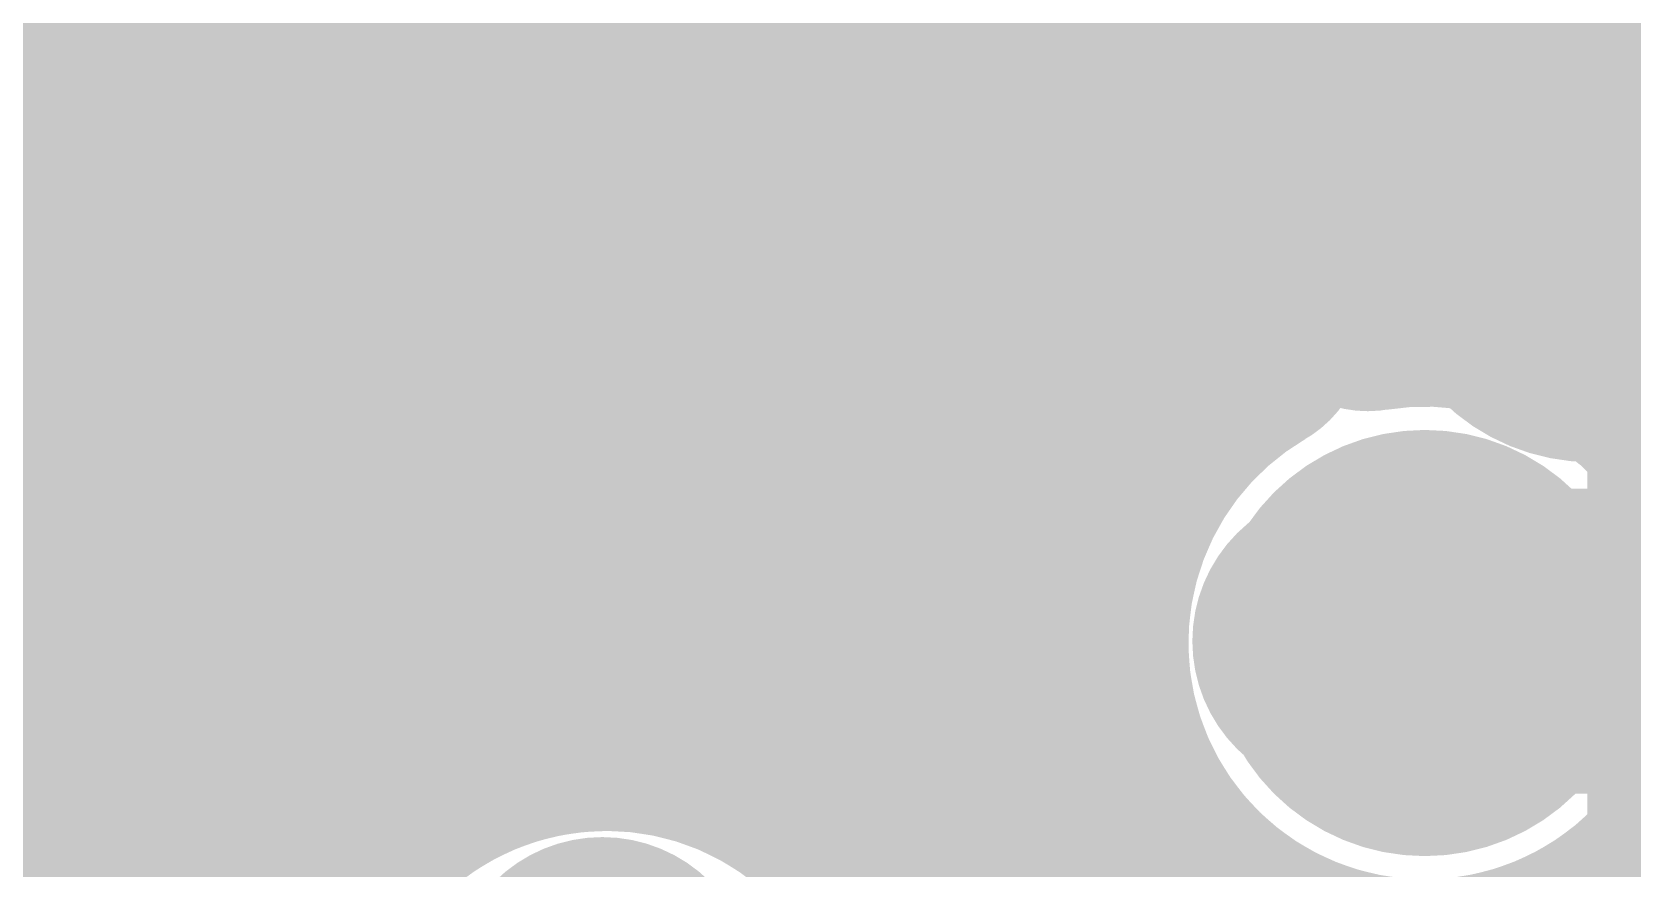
# Model space of a CAD drawing. Header units: millimetres. Extents: x 13 to 259, y -2 to 326.
# Drawn here: x 118.528 to 121.167, y 119.454 to 120.833 of the extents above; entities that cross this region are included whole.
import ezdxf

# ---------------------------------------------------------------- set-up
doc = ezdxf.new("R2010")
doc.units = ezdxf.units.MM
for name, color, linetype in [('BottomLayer', 5, 'Continuous'), ('BottomSolder', 6, 'Continuous'), ('ConnectLayer', 7, 'Continuous'), ('DrillDrawing', 1, 'Continuous'), ('Mechanical13', 56, 'Continuous'), ('Mechanical15', 56, 'Continuous'), ('MidLayer1', 16, 'Continuous'), ('MidLayer2', 76, 'Continuous'), ('MidLayer3', 90, 'Continuous'), ('MidLayer4', 156, 'Continuous'), ('MidLayer5', 130, 'Continuous'), ('MidLayer6', 216, 'Continuous'), ('MultiLayer', 9, 'Continuous'), ('TopLayer', 1, 'Continuous'), ('TopPaste', 8, 'Continuous'), ('TopSolder', 216, 'Continuous')]:
    doc.layers.add(name, color=color, linetype=linetype)

# ---------------------------------------------------------------- blocks, each defined once
blk = doc.blocks.new('CP_16_4_L_61')
at = {"layer": 'Mechanical13', "const_width": 0.1}
blk.add_lwpolyline([(2, -2), (2, 2)], dxfattribs=at)
at = {"layer": 'Mechanical15', "const_width": 0.1}
for points in [[(0, -0.5), (0, 0.5)], [(-0.5, 0), (0.5, 0)]]:
    blk.add_lwpolyline(points, dxfattribs=at)
at = {"layer": 'Mechanical15', "const_width": 0.05}
for points in [[(-0.525, 0, 1), (-0.475, 0, 1)], [(0.475, 0, 1), (0.525, 0, 1)], [(-0.025, -0.5, 1), (0.025, -0.5, 1)]]:
    blk.add_lwpolyline(points, format="xyb", close=True, dxfattribs=at)
at = {"layer": 'TopLayer', "const_width": 0.3}
for points in [[(1.55, -0.325), (2.1, -0.325)], [(1.55, -0.975), (2.1, -0.975)]]:
    blk.add_lwpolyline(points, dxfattribs=at)
at = {"layer": 'TopLayer', "const_width": 0.15}
for points in [[(1.475, -0.325, 1), (1.625, -0.325, 1)], [(2.025, -0.325, 1), (2.175, -0.325, 1)], [(1.475, -0.975, 1), (1.625, -0.975, 1)], [(2.025, -0.975, 1), (2.175, -0.975, 1)]]:
    blk.add_lwpolyline(points, format="xyb", close=True, dxfattribs=at)
at = {"layer": 'TopLayer'}
blk.add_solid([(-1.05, -1.05), (1.05, -1.05), (-1.05, 1.05), (1.05, 1.05)], dxfattribs=at)
at = {"layer": 'TopPaste', "const_width": 0.3}
for points in [[(1.55, -0.325), (2.1, -0.325)], [(1.55, -0.975), (2.1, -0.975)]]:
    blk.add_lwpolyline(points, dxfattribs=at)
at = {"layer": 'TopPaste', "const_width": 0.15}
for points in [[(1.475, -0.325, 1), (1.625, -0.325, 1)], [(2.025, -0.325, 1), (2.175, -0.325, 1)], [(1.475, -0.975, 1), (1.625, -0.975, 1)], [(2.025, -0.975, 1), (2.175, -0.975, 1)]]:
    blk.add_lwpolyline(points, format="xyb", close=True, dxfattribs=at)
at = {"layer": 'TopPaste'}
blk.add_solid([(-1.05, -1.05), (1.05, -1.05), (-1.05, 1.05), (1.05, 1.05)], dxfattribs=at)
at = {"layer": 'TopSolder', "const_width": 0.5032}
for points in [[(1.55, -0.325), (2.1, -0.325)], [(1.55, -0.975), (2.1, -0.975)], [(-0.325, -1.55), (-0.325, -2.1)], [(0.325, -1.55), (0.325, -2.1)], [(0.975, -1.55), (0.975, -2.1)]]:
    blk.add_lwpolyline(points, dxfattribs=at)
at = {"layer": 'TopSolder', "const_width": 0.2516}
for points in [[(1.4242, -0.325, 1), (1.6758, -0.325, 1)], [(1.9742, -0.325, 1), (2.2258, -0.325, 1)], [(1.4242, -0.975, 1), (1.6758, -0.975, 1)], [(1.9742, -0.975, 1), (2.2258, -0.975, 1)], [(-0.4508, -1.55, 1), (-0.1992, -1.55, 1)], [(0.1992, -1.55, 1), (0.4508, -1.55, 1)], [(0.8492, -1.55, 1), (1.1008, -1.55, 1)]]:
    blk.add_lwpolyline(points, format="xyb", close=True, dxfattribs=at)
at = {"layer": 'TopSolder'}
blk.add_solid([(-1.1516, -1.1516), (1.1516, -1.1516), (-1.1516, 1.1516), (1.1516, 1.1516)], dxfattribs=at)

msp = doc.modelspace()

# ---------------------------------------------------------------- linework, layer by layer
at = {"layer": 'BottomLayer', "const_width": 0.25}
for points in [[(120.975, 120.475, 1), (121.225, 120.475, 1)], [(120.7, 119.825, 1), (120.95, 119.825, 1)]]:
    msp.add_lwpolyline(points, format="xyb", close=True, dxfattribs=at)
at = {"layer": 'BottomSolder', "const_width": 0.3516}
for points in [[(120.6492, 121.125, 1), (121.0008, 121.125, 1)], [(120.9242, 120.475, 1), (121.2758, 120.475, 1)], [(120.6492, 119.825, 1), (121.0008, 119.825, 1)], [(119.2992, 119.125, 1), (119.6508, 119.125, 1)]]:
    msp.add_lwpolyline(points, format="xyb", close=True, dxfattribs=at)
at = {"layer": 'ConnectLayer', "const_width": 0.4}
for points in [[(117.8511, 122.2819), (120.2391, 119.8939)], [(117.8511, 122.2819), (120.2391, 119.8939)], [(117.8511, 122.2819), (120.2391, 119.8939)], [(118.0521, 120.5977), (119.6217, 122.1673)], [(118.0521, 120.5977), (119.6217, 122.1673)], [(119.0514, 121.9302), (120.5101, 120.4715)], [(119.0514, 121.9302), (120.0124, 120.9691)], [(119.0514, 121.9302), (120.5101, 120.4715)], [(117.9873, 119.6843), (120.1917, 121.8888)], [(117.9873, 119.6843), (120.1917, 121.8888)], [(118.0521, 120.5977), (119.2633, 121.8089)], [(120.5692, 120.5692), (121.6432, 121.6432)], [(117.9873, 119.6843), (119.7058, 121.4029)], [(117.9091, 121.3754), (119.5786, 119.7058)], [(117.9091, 121.3754), (119.5786, 119.7058)], [(117.9091, 121.3754), (119.5786, 119.7058)], [(120.5524, 121.2834), (120.5524, 120.5861)], [(120.5524, 121.2776), (121.6461, 120.184)], [(121.1595, 120.311), (122.0675, 121.2189)], [(118.6399, 119.4884), (120.2364, 121.0849)], [(118.6399, 119.4884), (120.2364, 121.0849)], [(120.0124, 121.0597), (120.0124, 120.5861)], [(119.0931, 121.0398), (119.3799, 120.7531)], [(118.9915, 120.6885), (119.2579, 120.955)], [(120.0767, 120.9048), (120.5101, 120.4715)], [(118.6399, 119.4884), (120.0124, 120.8609)], [(119.9404, 120.7889), (120.0018, 120.8503)], [(120.5524, 120.5861), (120.731, 120.4075)], [(119.6787, 119.6787), (120.5112, 120.5112)], [(119.6787, 119.6787), (120.5112, 120.5112)], [(119.6787, 119.6787), (120.5112, 120.5112)], [(119.6787, 119.6787), (120.5112, 120.5112)], [(120.2825, 120.2825), (120.5112, 120.5112)], [(118.0572, 120.3788), (118.984, 119.452)], [(118.0572, 120.3788), (118.984, 119.452)], [(118.0572, 120.3788), (118.984, 119.452)], [(118.5446, 120.2417), (118.6052, 120.3023)], [(119.6787, 119.6787), (120.1874, 120.1874)], [(119.6787, 119.6787), (120.1874, 120.1874)], [(120.1715, 120.2033), (120.2936, 120.0812)], [(121.2933, 120.184), (121.665, 120.184)], [(119.0961, 119.9447), (119.1575, 120.006)], [(118.6466, 119.4952), (118.9018, 119.7503)], [(118.7512, 119.6847), (118.9839, 119.452)], [(120.0588, 119.2103), (120.339, 119.4905)], [(120.0588, 119.2103), (120.339, 119.4905)], [(120.0588, 119.2103), (120.339, 119.4905)], [(120.0588, 119.2103), (120.339, 119.4905)], [(120.0588, 119.2103), (120.339, 119.4905)], [(121.1878, 119.3597), (121.6496, 119.3597)]]:
    msp.add_lwpolyline(points, dxfattribs=at)
for points in [[(118.2028, 120.9108, -0.586104), (118.42, 121.9172)], [(120.5271, 120.6158, -0.587829), (120.5492, 121.6466)], [(120.5271, 120.6158, -0.587829), (120.5492, 121.6466)], [(119.1432, 121.1397, -0.210559), (118.8068, 120.8032)], [(119.4797, 120.8032, -0.210559), (119.1432, 121.1397)], [(120.2351, 121.1197, -0.201032), (119.9068, 120.8032)], [(120.5271, 120.6158, -0.26399), (120.2351, 121.1197)], [(118.8068, 120.8032, -0.210559), (119.1432, 120.4668)], [(119.1432, 120.4668, -0.210559), (119.4797, 120.8032)], [(119.9068, 120.8032, -0.309461), (120.2832, 120.2532)], [(120.5271, 120.3342, -0.121041), (120.5271, 120.6158)], [(120.5271, 120.3342, -0.121041), (120.5271, 120.6158)], [(120.5271, 120.3342, -0.121041), (120.5271, 120.6158)], [(120.1715, 120.2033, -0.199573), (120.0124, 120.5861)], [(120.1706, 120.2042, -0.198911), (120.0124, 120.5861)], [(120.731, 120.4075, -0.275893), (121.2933, 120.184)], [(121.415, 119.825, -1.72626), (120.5271, 120.3342)], [(121.415, 119.825, -1.72626), (120.5271, 120.3342)], [(121.1878, 119.3597, -1.0687), (120.5271, 120.3342)], [(118.5602, 120.2157, -0.448306), (118.5598, 120.2904)], [(119.7432, 120.2532, -0.403046), (119.6952, 120.2032)], [(120.2832, 120.2532, -0.403046), (119.7158, 119.6636)], [(121.3866, 119.644, -1.071152), (120.2936, 120.0812)], [(119.1432, 120.0397, -0.247172), (118.7284, 119.6789)], [(119.4525, 119.7146, -0.197533), (119.1432, 120.0397)], [(117.735, 118.7319, -1.451958), (118.765, 119.125)], [(119.0925, 118.6758, -1.563378), (120.065, 119.125)], [(118.9535, 119.4009, -0.267633), (119.4525, 119.7146)], [(118.7284, 119.6789, -0.098578), (118.6409, 119.4871)], [(119.7158, 119.6636, -0.295809), (120.065, 119.125)], [(118.6409, 119.4871, -0.043565), (118.6966, 119.4009)], [(118.6966, 119.4009, -0.110183), (118.9535, 119.4009)]]:
    msp.add_lwpolyline(points, format="xyb", dxfattribs=at)
at = {"layer": 'ConnectLayer'}
for points, const_width in [([(119.1579, 120.955, 1), (119.3579, 120.955, 1)], 0.2), ([(119.9124, 120.9691, 1), (120.1124, 120.9691, 1)], 0.2), ([(119.9767, 120.9048, 1), (120.1767, 120.9048, 1)], 0.2), ([(119.9018, 120.8503, 1), (120.1018, 120.8503, 1)], 0.2), ([(119.9124, 120.8609, 1), (120.1124, 120.8609, 1)], 0.2), ([(118.7068, 120.8032, 1), (118.9068, 120.8032, 1)], 0.2), ([(118.7068, 120.8032, 1), (118.9068, 120.8032, 1)], 0.2), ([(119.3797, 120.8032, 1), (119.5797, 120.8032, 1)], 0.2), ([(119.3797, 120.8032, 1), (119.5797, 120.8032, 1)], 0.2), ([(119.8068, 120.8032, 1), (120.0068, 120.8032, 1)], 0.2), ([(119.8068, 120.8032, 1), (120.0068, 120.8032, 1)], 0.2), ([(119.8404, 120.7889, 1), (120.0404, 120.7889, 1)], 0.2), ([(119.2799, 120.7531, 1), (119.4799, 120.7531, 1)], 0.2), ([(118.8915, 120.6885, 1), (119.0915, 120.6885, 1)], 0.2), ([(120.4271, 120.6158, 1), (120.6271, 120.6158, 1)], 0.2), ([(120.4271, 120.6158, 1), (120.6271, 120.6158, 1)], 0.2), ([(120.4271, 120.6158, 1), (120.6271, 120.6158, 1)], 0.2), ([(120.4271, 120.6158, 1), (120.6271, 120.6158, 1)], 0.2), ([(120.4271, 120.6158, 1), (120.6271, 120.6158, 1)], 0.2), ([(120.4271, 120.6158, 1), (120.6271, 120.6158, 1)], 0.2), ([(119.9124, 120.5861, 1), (120.1124, 120.5861, 1)], 0.2), ([(119.9124, 120.5861, 1), (120.1124, 120.5861, 1)], 0.2), ([(119.9124, 120.5861, 1), (120.1124, 120.5861, 1)], 0.2), ([(120.4524, 120.5861, 1), (120.6524, 120.5861, 1)], 0.2), ([(120.4524, 120.5861, 1), (120.6524, 120.5861, 1)], 0.2), ([(120.4692, 120.5692, 1), (120.6692, 120.5692, 1)], 0.2), ([(120.4112, 120.5112, 1), (120.6112, 120.5112, 1)], 0.2), ([(120.4112, 120.5112, 1), (120.6112, 120.5112, 1)], 0.2), ([(120.4112, 120.5112, 1), (120.6112, 120.5112, 1)], 0.2), ([(120.4112, 120.5112, 1), (120.6112, 120.5112, 1)], 0.2), ([(120.4112, 120.5112, 1), (120.6112, 120.5112, 1)], 0.2), ([(120.4101, 120.4715, 1), (120.6101, 120.4715, 1)], 0.2), ([(120.4101, 120.4715, 1), (120.6101, 120.4715, 1)], 0.2), ([(120.4101, 120.4715, 1), (120.6101, 120.4715, 1)], 0.2), ([(119.0432, 120.4668, 1), (119.2432, 120.4668, 1)], 0.2), ([(119.0432, 120.4668, 1), (119.2432, 120.4668, 1)], 0.2), ([(120.631, 120.4075, 1), (120.831, 120.4075, 1)], 0.2), ([(120.631, 120.4075, 1), (120.831, 120.4075, 1)], 0.2), ([(120.4271, 120.3342, 1), (120.6271, 120.3342, 1)], 0.2), ([(120.4271, 120.3342, 1), (120.6271, 120.3342, 1)], 0.2), ([(120.4271, 120.3342, 1), (120.6271, 120.3342, 1)], 0.2), ([(120.4271, 120.3342, 1), (120.6271, 120.3342, 1)], 0.2), ([(120.4271, 120.3342, 1), (120.6271, 120.3342, 1)], 0.2), ([(120.4271, 120.3342, 1), (120.6271, 120.3342, 1)], 0.2), ([(121.0595, 120.311, 1), (121.2595, 120.311, 1)], 0.2), ([(118.4598, 120.2904, 1), (118.6598, 120.2904, 1)], 0.2), ([(118.5052, 120.3023, 1), (118.7052, 120.3023, 1)], 0.2), ([(120.1825, 120.2825, 1), (120.3825, 120.2825, 1)], 0.2), ([(118.4446, 120.2417, 1), (118.6446, 120.2417, 1)], 0.2), ([(119.6432, 120.2532, 1), (119.8432, 120.2532, 1)], 0.2), ([(120.1832, 120.2532, 1), (120.3832, 120.2532, 1)], 0.2), ([(120.1832, 120.2532, 1), (120.3832, 120.2532, 1)], 0.2), ([(118.4602, 120.2157, 1), (118.6602, 120.2157, 1)], 0.2), ([(119.5952, 120.2032, 1), (119.7952, 120.2032, 1)], 0.2), ([(120.0706, 120.2042, 1), (120.2706, 120.2042, 1)], 0.2), ([(120.0715, 120.2033, 1), (120.2715, 120.2033, 1)], 0.2), ([(120.0715, 120.2033, 1), (120.2715, 120.2033, 1)], 0.2), ([(120.0874, 120.1874, 1), (120.2874, 120.1874, 1)], 0.2), ([(120.0874, 120.1874, 1), (120.2874, 120.1874, 1)], 0.2), ([(121.1933, 120.184, 1), (121.3933, 120.184, 1)], 0.2), ([(121.1933, 120.184, 1), (121.3933, 120.184, 1)], 0.2), ([(120.1936, 120.0812, 1), (120.3936, 120.0812, 1)], 0.2), ([(120.1936, 120.0812, 1), (120.3936, 120.0812, 1)], 0.2), ([(119.0432, 120.0397, 1), (119.2432, 120.0397, 1)], 0.2), ([(119.0432, 120.0397, 1), (119.2432, 120.0397, 1)], 0.2), ([(119.0575, 120.006, 1), (119.2575, 120.006, 1)], 0.2), ([(118.9961, 119.9447, 1), (119.1961, 119.9447, 1)], 0.2), ([(120.1391, 119.8939, 1), (120.3391, 119.8939, 1)], 0.2), ([(120.1391, 119.8939, 1), (120.3391, 119.8939, 1)], 0.2), ([(120.1391, 119.8939, 1), (120.3391, 119.8939, 1)], 0.2), ([(118.8018, 119.7503, 1), (119.0018, 119.7503, 1)], 0.2), ([(118.765, 119.125, 1), (117.585, 119.125, 1)], 0.4), ([(118.765, 119.125, 1), (117.585, 119.125, 1)], 0.4), ([(120.065, 119.125, 1), (118.885, 119.125, 1)], 0.4), ([(120.065, 119.125, 1), (118.885, 119.125, 1)], 0.4), ([(119.3525, 119.7146, 1), (119.5525, 119.7146, 1)], 0.2), ([(119.3525, 119.7146, 1), (119.5525, 119.7146, 1)], 0.2), ([(119.4786, 119.7058, 1), (119.6786, 119.7058, 1)], 0.2), ([(119.4786, 119.7058, 1), (119.6786, 119.7058, 1)], 0.2), ([(119.4786, 119.7058, 1), (119.6786, 119.7058, 1)], 0.2), ([(118.6284, 119.6789, 1), (118.8284, 119.6789, 1)], 0.2), ([(118.6284, 119.6789, 1), (118.8284, 119.6789, 1)], 0.2), ([(118.6512, 119.6847, 1), (118.8512, 119.6847, 1)], 0.2), ([(119.5787, 119.6787, 1), (119.7787, 119.6787, 1)], 0.2), ([(119.5787, 119.6787, 1), (119.7787, 119.6787, 1)], 0.2), ([(119.5787, 119.6787, 1), (119.7787, 119.6787, 1)], 0.2), ([(119.5787, 119.6787, 1), (119.7787, 119.6787, 1)], 0.2), ([(119.5787, 119.6787, 1), (119.7787, 119.6787, 1)], 0.2), ([(119.5787, 119.6787, 1), (119.7787, 119.6787, 1)], 0.2), ([(119.6158, 119.6636, 1), (119.8158, 119.6636, 1)], 0.2), ([(119.6158, 119.6636, 1), (119.8158, 119.6636, 1)], 0.2), ([(118.5466, 119.4952, 1), (118.7466, 119.4952, 1)], 0.2), ([(118.5399, 119.4884, 1), (118.7399, 119.4884, 1)], 0.2), ([(118.5399, 119.4884, 1), (118.7399, 119.4884, 1)], 0.2), ([(118.5399, 119.4884, 1), (118.7399, 119.4884, 1)], 0.2), ([(118.5409, 119.4871, 1), (118.7409, 119.4871, 1)], 0.2), ([(118.5409, 119.4871, 1), (118.7409, 119.4871, 1)], 0.2), ([(120.239, 119.4905, 1), (120.439, 119.4905, 1)], 0.2), ([(120.239, 119.4905, 1), (120.439, 119.4905, 1)], 0.2), ([(120.239, 119.4905, 1), (120.439, 119.4905, 1)], 0.2), ([(120.239, 119.4905, 1), (120.439, 119.4905, 1)], 0.2), ([(120.239, 119.4905, 1), (120.439, 119.4905, 1)], 0.2), ([(118.8839, 119.452, 1), (119.0839, 119.452, 1)], 0.2), ([(118.884, 119.452, 1), (119.084, 119.452, 1)], 0.2), ([(118.884, 119.452, 1), (119.084, 119.452, 1)], 0.2), ([(118.884, 119.452, 1), (119.084, 119.452, 1)], 0.2), ([(118.5966, 119.4009, 1), (118.7966, 119.4009, 1)], 0.2), ([(118.5966, 119.4009, 1), (118.7966, 119.4009, 1)], 0.2), ([(118.8535, 119.4009, 1), (119.0535, 119.4009, 1)], 0.2), ([(118.8535, 119.4009, 1), (119.0535, 119.4009, 1)], 0.2), ([(121.0878, 119.3597, 1), (121.2878, 119.3597, 1)], 0.2), ([(121.0878, 119.3597, 1), (121.2878, 119.3597, 1)], 0.2)]:
    msp.add_lwpolyline(points, format="xyb", close=True, dxfattribs=dict(at, const_width=const_width))
at = {"layer": 'DrillDrawing', "const_width": 0.0508}
for points in [[(120.973, 120.602), (120.973, 120.729)], [(120.973, 120.729), (121.227, 120.729)], [(120.846, 120.348), (120.846, 120.602)], [(120.846, 120.602), (120.973, 120.602)], [(118.4662, 120.5072), (118.7202, 120.5072)], [(118.7202, 120.3802), (118.7202, 120.5072)], [(119.5662, 120.3802), (119.5662, 120.5072)], [(119.5662, 120.5072), (119.8202, 120.5072)], [(119.8202, 120.3802), (119.8202, 120.5072)], [(118.7202, 120.3802), (118.8472, 120.3802)], [(118.8472, 120.1262), (118.8472, 120.3802)], [(119.4392, 120.1262), (119.4392, 120.3802)], [(119.4392, 120.3802), (119.5662, 120.3802)], [(119.8202, 120.3802), (119.9472, 120.3802)], [(119.9472, 120.1262), (119.9472, 120.3802)], [(120.846, 120.348), (120.973, 120.348)], [(120.973, 120.221), (120.973, 120.348)], [(120.973, 120.221), (121.227, 120.221)], [(118.7202, 120.1262), (118.8472, 120.1262)], [(118.7202, 119.9992), (118.7202, 120.1262)], [(119.4392, 120.1262), (119.5662, 120.1262)], [(119.5662, 119.9992), (119.5662, 120.1262)], [(119.8202, 120.1262), (119.9472, 120.1262)], [(119.8202, 119.9992), (119.8202, 120.1262)], [(120.698, 119.952), (120.698, 120.079)], [(120.698, 120.079), (120.952, 120.079)], [(120.952, 119.952), (120.952, 120.079)], [(118.4662, 119.9992), (118.7202, 119.9992)], [(119.5662, 119.9992), (119.8202, 119.9992)], [(120.571, 119.698), (120.571, 119.952)], [(120.571, 119.952), (120.698, 119.952)], [(120.952, 119.952), (121.079, 119.952)], [(121.079, 119.698), (121.079, 119.952)], [(120.571, 119.698), (120.698, 119.698)], [(120.698, 119.571), (120.698, 119.698)], [(120.952, 119.698), (121.079, 119.698)], [(120.952, 119.571), (120.952, 119.698)], [(120.698, 119.571), (120.952, 119.571)]]:
    msp.add_lwpolyline(points, dxfattribs=at)
at = {"layer": 'DrillDrawing', "const_width": 0.0254}
for points in [[(120.9603, 120.729, 1), (120.9857, 120.729, 1)], [(120.9603, 120.729, 1), (120.9857, 120.729, 1)], [(120.8333, 120.602, 1), (120.8587, 120.602, 1)], [(120.8333, 120.602, 1), (120.8587, 120.602, 1)], [(120.9603, 120.602, 1), (120.9857, 120.602, 1)], [(120.9603, 120.602, 1), (120.9857, 120.602, 1)], [(118.7075, 120.5072, 1), (118.7329, 120.5072, 1)], [(118.7075, 120.5072, 1), (118.7329, 120.5072, 1)], [(119.5535, 120.5072, 1), (119.5789, 120.5072, 1)], [(119.5535, 120.5072, 1), (119.5789, 120.5072, 1)], [(119.8075, 120.5072, 1), (119.8329, 120.5072, 1)], [(119.8075, 120.5072, 1), (119.8329, 120.5072, 1)], [(118.7075, 120.3802, 1), (118.7329, 120.3802, 1)], [(118.7075, 120.3802, 1), (118.7329, 120.3802, 1)], [(118.8345, 120.3802, 1), (118.8599, 120.3802, 1)], [(118.8345, 120.3802, 1), (118.8599, 120.3802, 1)], [(119.4265, 120.3802, 1), (119.4519, 120.3802, 1)], [(119.4265, 120.3802, 1), (119.4519, 120.3802, 1)], [(119.5535, 120.3802, 1), (119.5789, 120.3802, 1)], [(119.5535, 120.3802, 1), (119.5789, 120.3802, 1)], [(119.8075, 120.3802, 1), (119.8329, 120.3802, 1)], [(119.8075, 120.3802, 1), (119.8329, 120.3802, 1)], [(119.9345, 120.3802, 1), (119.9599, 120.3802, 1)], [(119.9345, 120.3802, 1), (119.9599, 120.3802, 1)], [(120.8333, 120.348, 1), (120.8587, 120.348, 1)], [(120.8333, 120.348, 1), (120.8587, 120.348, 1)], [(120.9603, 120.348, 1), (120.9857, 120.348, 1)], [(120.9603, 120.348, 1), (120.9857, 120.348, 1)], [(120.9603, 120.221, 1), (120.9857, 120.221, 1)], [(120.9603, 120.221, 1), (120.9857, 120.221, 1)], [(118.7075, 120.1262, 1), (118.7329, 120.1262, 1)], [(118.7075, 120.1262, 1), (118.7329, 120.1262, 1)], [(118.8345, 120.1262, 1), (118.8599, 120.1262, 1)], [(118.8345, 120.1262, 1), (118.8599, 120.1262, 1)], [(119.4265, 120.1262, 1), (119.4519, 120.1262, 1)], [(119.4265, 120.1262, 1), (119.4519, 120.1262, 1)], [(119.5535, 120.1262, 1), (119.5789, 120.1262, 1)], [(119.5535, 120.1262, 1), (119.5789, 120.1262, 1)], [(119.8075, 120.1262, 1), (119.8329, 120.1262, 1)], [(119.8075, 120.1262, 1), (119.8329, 120.1262, 1)], [(119.9345, 120.1262, 1), (119.9599, 120.1262, 1)], [(119.9345, 120.1262, 1), (119.9599, 120.1262, 1)], [(120.6853, 120.079, 1), (120.7107, 120.079, 1)], [(120.6853, 120.079, 1), (120.7107, 120.079, 1)], [(120.9393, 120.079, 1), (120.9647, 120.079, 1)], [(120.9393, 120.079, 1), (120.9647, 120.079, 1)], [(118.7075, 119.9992, 1), (118.7329, 119.9992, 1)], [(118.7075, 119.9992, 1), (118.7329, 119.9992, 1)], [(119.5535, 119.9992, 1), (119.5789, 119.9992, 1)], [(119.5535, 119.9992, 1), (119.5789, 119.9992, 1)], [(119.8075, 119.9992, 1), (119.8329, 119.9992, 1)], [(119.8075, 119.9992, 1), (119.8329, 119.9992, 1)], [(120.5583, 119.952, 1), (120.5837, 119.952, 1)], [(120.5583, 119.952, 1), (120.5837, 119.952, 1)], [(120.6853, 119.952, 1), (120.7107, 119.952, 1)], [(120.6853, 119.952, 1), (120.7107, 119.952, 1)], [(120.9393, 119.952, 1), (120.9647, 119.952, 1)], [(120.9393, 119.952, 1), (120.9647, 119.952, 1)], [(121.0663, 119.952, 1), (121.0917, 119.952, 1)], [(121.0663, 119.952, 1), (121.0917, 119.952, 1)], [(120.5583, 119.698, 1), (120.5837, 119.698, 1)], [(120.5583, 119.698, 1), (120.5837, 119.698, 1)], [(120.6853, 119.698, 1), (120.7107, 119.698, 1)], [(120.6853, 119.698, 1), (120.7107, 119.698, 1)], [(120.9393, 119.698, 1), (120.9647, 119.698, 1)], [(120.9393, 119.698, 1), (120.9647, 119.698, 1)], [(121.0663, 119.698, 1), (121.0917, 119.698, 1)], [(121.0663, 119.698, 1), (121.0917, 119.698, 1)], [(120.6853, 119.571, 1), (120.7107, 119.571, 1)], [(120.6853, 119.571, 1), (120.7107, 119.571, 1)], [(120.9393, 119.571, 1), (120.9647, 119.571, 1)], [(120.9393, 119.571, 1), (120.9647, 119.571, 1)]]:
    msp.add_lwpolyline(points, format="xyb", close=True, dxfattribs=at)
at = {"layer": 'MidLayer1', "const_width": 0.25}
for points in [[(120.975, 120.475, 1), (121.225, 120.475, 1)], [(120.7, 119.825, 1), (120.95, 119.825, 1)]]:
    msp.add_lwpolyline(points, format="xyb", close=True, dxfattribs=at)
at = {"layer": 'MidLayer2', "const_width": 0.25}
for points in [[(120.975, 120.475, 1), (121.225, 120.475, 1)], [(120.7, 119.825, 1), (120.95, 119.825, 1)]]:
    msp.add_lwpolyline(points, format="xyb", close=True, dxfattribs=at)
at = {"layer": 'MidLayer3'}
for points, const_width in [([(120.975, 120.475, 1), (121.225, 120.475, 1)], 0.25), ([(120.7, 119.825, 1), (120.95, 119.825, 1)], 0.25), ([(120.775, 119.825, 1), (120.875, 119.825, 1)], 0.1), ([(120.8003, 119.7997, 1), (120.9003, 119.7997, 1)], 0.1), ([(120.8003, 119.7997, 1), (120.9003, 119.7997, 1)], 0.1)]:
    msp.add_lwpolyline(points, format="xyb", close=True, dxfattribs=dict(at, const_width=const_width))
at = {"layer": 'MidLayer3', "const_width": 0.2}
for points in [[(120.825, 119.825), (120.8503, 119.7997)], [(120.8503, 119.7997), (122.0643, 119.7997)]]:
    msp.add_lwpolyline(points, dxfattribs=at)
at = {"layer": 'MidLayer4', "const_width": 0.25}
for points in [[(120.975, 120.475, 1), (121.225, 120.475, 1)], [(120.7, 119.825, 1), (120.95, 119.825, 1)]]:
    msp.add_lwpolyline(points, format="xyb", close=True, dxfattribs=at)
at = {"layer": 'MidLayer5', "const_width": 0.25}
for points in [[(120.975, 120.475, 1), (121.225, 120.475, 1)], [(120.7, 119.825, 1), (120.95, 119.825, 1)]]:
    msp.add_lwpolyline(points, format="xyb", close=True, dxfattribs=at)
at = {"layer": 'MidLayer6', "const_width": 0.25}
for points in [[(120.975, 120.475, 1), (121.225, 120.475, 1)], [(120.7, 119.825, 1), (120.95, 119.825, 1)]]:
    msp.add_lwpolyline(points, format="xyb", close=True, dxfattribs=at)
at = {"layer": 'MultiLayer', "const_width": 0.25}
for points in [[(120.975, 120.475, 1), (121.225, 120.475, 1)], [(120.7, 119.825, 1), (120.95, 119.825, 1)]]:
    msp.add_lwpolyline(points, format="xyb", close=True, dxfattribs=at)
at = {"layer": 'TopLayer', "const_width": 0.25}
for points in [[(120.975, 120.475, 1), (121.225, 120.475, 1)], [(120.7, 119.825, 1), (120.95, 119.825, 1)]]:
    msp.add_lwpolyline(points, format="xyb", close=True, dxfattribs=at)
at = {"layer": 'TopSolder', "const_width": 0.3516}
for points in [[(120.6492, 121.125, 1), (121.0008, 121.125, 1)], [(120.9242, 120.475, 1), (121.2758, 120.475, 1)], [(120.6492, 119.825, 1), (121.0008, 119.825, 1)], [(119.2992, 119.125, 1), (119.6508, 119.125, 1)]]:
    msp.add_lwpolyline(points, format="xyb", close=True, dxfattribs=at)

# ---------------------------------------------------------------- block references
at = {"rotation": 360}
msp.add_blockref('CP_16_4_L_61', (119.1432, 120.8032), dxfattribs=at)

doc.saveas('drawing.dxf')
